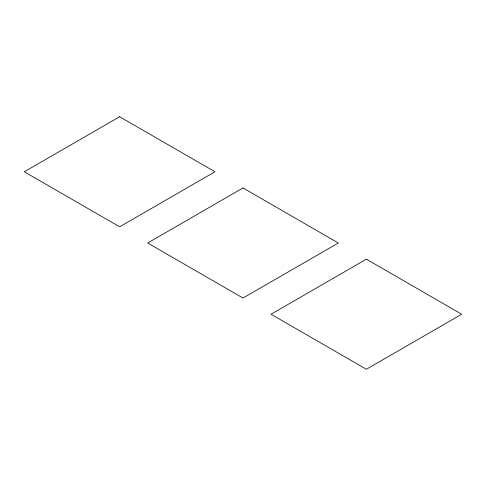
<?xml version="1.0" encoding="UTF-8"?>
<svg xmlns="http://www.w3.org/2000/svg" width="486" height="486" viewBox="0 0 486 486"><rect width="100%" height="100%" fill="white"/><g stroke="black" fill="none" stroke-linecap="round" stroke-linejoin="round"><path stroke-width="0.73" d="M119.629 116.737L24.3 171.771L119.629 226.81L214.964 171.771L119.629 116.737M243 187.96L147.671 243L243 298.04L338.329 243L243 187.96M366.371 259.19L271.036 314.229L366.371 369.263L461.7 314.229L366.371 259.19"/></g></svg>
